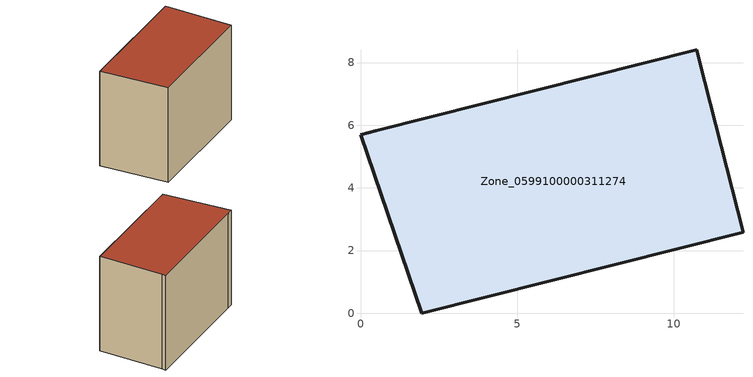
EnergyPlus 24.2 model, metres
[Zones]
Zone_0599100000311274
 floor ground (C_G): 1.96,0 0,5.69 0.49,5.83 10.73,8.41 10.8,8.07 12.21,2.58 z0
 wall outside (C_F): 12.21,2.58 10.8,8.07 10.73,8.41 0.49,5.83 0,5.69 1.96,0 12.21,2.58 z0:9.03
 roof outside (C_R): 10.73,8.41 0.49,5.83 0,5.69 1.96,0 12.21,2.58 10.8,8.07 z9.03
[BUILDING]
Pand.0599100000311274: North Axis=0; Terrain=City; Loads Convergence Tolerance Value=0.04; Temperature Convergence Tolerance Value=0.4; Solar Distribution=FullExterior; Maximum Number of Warmup Days=25; Minimum Number of Warmup Days=1
[Site:Location]
Rotterdam.The.Hague.AP_ZH_NLD Design_Conditions: Latitude=51.96; Longitude=4.45; Time Zone=1; Elevation=-4.5
[SITE:GROUNDTEMPERATURE:BUILDINGSURFACE]
18, 18, 18, 18, 18, 18, 18, 18, 18, 18, 18, 18
[MATERIAL] Thermal Absorptance=0.9; Solar Absorptance=0.7; Visible Absorptance=0.7
Name | Roughness | Thickness | Conductivity | Density | Specific Heat
G.TI.1992-2005 | MediumSmooth | 0.15 | 0.06 | 540 | 1210
F.TI.1992-2005 | Rough | 0.3 | 0.12 | 1920 | 840
R.TI.1992-2005 | MediumRough | 0.2 | 0.08 | 1500 | 1000
[CONSTRUCTION]
C_G: G.TI.1992-2005
C_F: F.TI.1992-2005
C_R: R.TI.1992-2005
[ZONE]
Zone_0599100000311274: Type=1; Multiplier=1; Ceiling Height=Autocalculate; Volume=Autocalculate; Floor Area=autocalculate; Part of Total Floor Area=Yes
[ZONEINFILTRATION:DESIGNFLOWRATE]
Infil_Zone_0599100000311274: Zone or ZoneList or Space or SpaceList=Zone_0599100000311274; Schedule=AlwaysOn; Design Flow Rate Calculation Method=Flow/Area; Flow Rate per Floor Area=0.0015; Constant Term Coefficient=1; Temperature Term Coefficient=0; Velocity Term Coefficient=0; Velocity Squared Term Coefficient=0
[HVACTEMPLATE:ZONE:IDEALLOADSAIRSYSTEM]
Zone_0599100000311274: Maximum Heating Supply Air Temperature=50; Minimum Cooling Supply Air Temperature=13; Maximum Heating Supply Air Humidity Ratio=0.0156; Minimum Cooling Supply Air Humidity Ratio=0.0077; Heating Limit=NoLimit; Cooling Limit=NoLimit; Dehumidification Control Type=ConstantSensibleHeatRatio; Cooling Sensible Heat Ratio=0.7; Dehumidification Setpoint=60; Humidification Control Type=None; Humidification Setpoint=30; Outdoor Air Method=None; Outdoor Air Flow Rate per Person=0.00944; Outdoor Air Flow Rate per Zone Floor Area=0; Outdoor Air Flow Rate per Zone=0; Demand Controlled Ventilation Type=None; Outdoor Air Economizer Type=NoEconomizer; Heat Recovery Type=None; Sensible Heat Recovery Effectiveness=0.7; Latent Heat Recovery Effectiveness=0.65
[ZONECONTROL:THERMOSTAT]
ThermostatControl_Zone_0599100000311274: Zone or ZoneList=Zone_0599100000311274; Control Type Schedule=DualSetpointControlType; Control 1=Thermostat_Zone_0599100000311274; Temperature Difference Between Cutout And Setpoint=0
[THERMOSTATSETPOINT:DUALSETPOINT]
Thermostat_Zone_0599100000311274: Heating Setpoint Temperature Schedule=HeatingSetpoint_Zone_0599100000311274; Cooling Setpoint Temperature Schedule=CoolingSetpoint_Zone_0599100000311274
[SCHEDULE:COMPACT]
HeatingSetpoint_Zone_0599100000311274: Through: 12/31, For: AllDays, Until: 24:00, 21
CoolingSetpoint_Zone_0599100000311274: Through: 12/31, For: AllDays, Until: 24:00, 24
DualSetpointControlType: Through: 12/31, For: AllDays, Until: 24:00, 4
AlwaysOn: Through: 12/31, For: AllDays, Until: 24:00, 1
